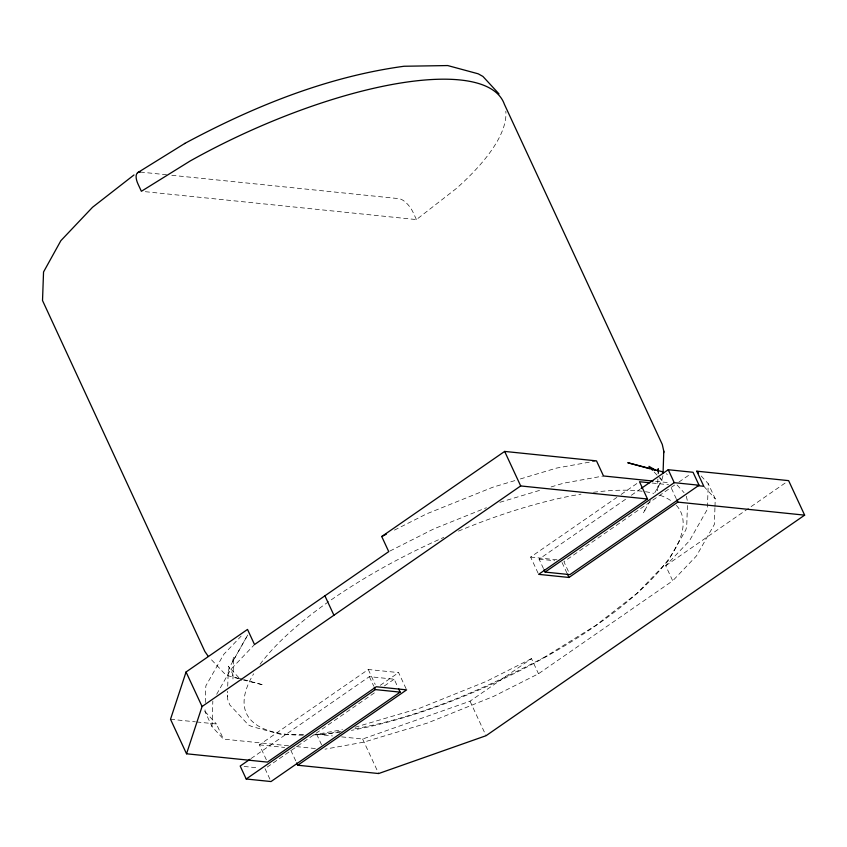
<?xml version="1.0" encoding="UTF-8"?>
<svg xmlns="http://www.w3.org/2000/svg" width="847" height="847" viewBox="0 0 847 847"><rect width="100%" height="100%" fill="white"/><g stroke="black" fill="none" stroke-linecap="round" stroke-linejoin="round"><path stroke-width="0.64" stroke-dasharray="4.24 3.18" d="M288.552 745.794L223.439 739.092L211.994 726.588L204.985 711.491L205.112 707.658M205.281 702.544L205.832 685.922L223.767 654.339L241.12 636.15M211.994 726.588L212.841 701.03M303.544 734.529L282.21 734.741L251.728 726.504L248.436 724.958L229.802 704.905L227.642 699.273L227.568 691.226M227.727 686.208L228.203 672.02L229.061 668.092L247.927 634.678L232.3 662.206L233.677 657.028L232.946 678.976L232.438 673.407L228.288 666.166L241.342 680.427M657.886 479.053L657.505 490.667L658.881 485.5M658.055 473.886L658.14 471.303M687.436 505.5L686.716 526.569L685.784 530.01L668.092 560.915L637.357 593.059L595.896 625.351L545.013 656.923M701.178 475.993L708.23 483.679L707.383 509.248L689.437 540.831L665.7 565.732L672.709 580.83L538.491 673.746L493.462 696.456L427.322 723.084L363.649 742.184L325.004 749.172M714.942 507.734L714.392 524.346L696.456 555.928L672.709 580.83M714.984 506.453L715.239 498.788L708.23 483.679M227.388 696.478L227.43 695.059M228.15 673.376L228.203 672.02M662.979 475.675L661.602 480.842L653.672 494.669M216.684 694.265L230.776 669.448L254.524 644.546M650.411 500.408L643.244 513.028L645.107 509.968M145.324 191.697L416.428 219.585L456.533 188.341A251.146 80.518 -24.9 0 0 505.828 111.19M266.36 759.812L259.415 744.852L368.276 669.49L398.598 672.603L406.084 688.717M538.11 573.197L530.635 557.082L616.86 497.401M621.169 494.415L638.416 482.472M251.051 758.541L369.345 676.647L394.162 679.199L397.984 687.436M543.456 568.549L539.084 559.136L625.912 499.021M631.333 495.273L640.014 489.259M380.282 685.287L398.598 672.603M267.176 767.096L376.788 691.216M384.39 685.954L394.162 679.199M674.604 485.045L563.901 561.688L568.813 572.276M678.945 482.038L689.797 474.532M341.637 736.869L362.632 739.029L470.021 701.2L531.482 658.648L538.491 673.746M665.7 565.732L787.541 481.382M394.427 530.116L426.761 513.811L492.901 487.194L515.368 480.45M389.895 551.048L433.77 528.92L486.432 507.713M531.482 658.648L486.453 681.359L420.313 707.986L354.067 727.552M545.394 656.721C485.045 688.59 421.51 716.88 353.972 728.971M520.365 478.947L556.564 468.084L595.219 461.107M499.91 502.292L541.106 489.937M551.09 486.94L563.583 483.192L603.509 475.972M321.564 744.757L316.704 734.307L342.474 729.648M341.214 731.279L325.904 734.042L314.046 734.36M140.316 172.057L166.563 174.757M171.814 175.297L398.831 198.643A15.066 6.765 55.3 0 1 413.114 212.438L416.428 219.585M655.61 481.329L669.935 482.801M652.126 483.023L668.558 484.717M530.635 557.082L559.698 560.079M539.084 559.136L554.753 560.746M170.512 719.272L195.435 721.835M196.748 721.962L216.43 723.994L223.439 739.092M316.704 734.307L332.458 735.916M296.376 746.599L315.91 748.6M259.415 744.852L284.687 747.446M244.116 766.45L258.473 767.933M242.57 679.283L235.212 677.272L237.785 678.225M243.798 679.622L263.396 684.969L243.544 680.056M238.547 678.691L228.51 675.885L224.889 673.979L209.791 657.981M666.282 473.717L667.362 474.564M703.793 486.284L715.239 498.788M677.049 484.971L684.069 492.658M654.18 472.033L662.883 481.53L660.162 477.74M204.985 711.491L216.43 723.994M671.417 488.296L676.224 498.661M562.027 562.503L566.834 572.868M470.021 701.2L486.04 735.715M368.276 669.49L375.221 684.45M369.345 676.647L373.718 686.059M362.632 739.029L378.651 773.544M290.817 750.273L296.154 761.781M265.005 768.6L269.928 779.198M686.314 496.215L687.573 501.646M658.246 471.535L658.574 473.378M676.382 505.373A239.394 76.749 -24.9 0 1 595.018 626.198A239.394 76.749 -24.9 0 1 351.42 730.347M339.891 732.242A239.394 76.749 -24.9 0 1 312.374 734.974M303.184 735.185A239.394 76.749 -24.9 0 1 253.666 673.767M260.061 664.281A239.394 76.749 -24.9 0 1 443.786 537.411M458.439 531.122A239.394 76.749 -24.9 0 1 581 494.14M593.503 492.287A239.394 76.749 -24.9 0 1 644.027 491.493M645.499 491.715A239.394 76.749 -24.9 0 1 653.831 493.399M660.046 495.283A239.394 76.749 -24.9 0 1 672.37 501.731"/><path stroke-width="1.27" d="M658.14 471.303L658.235 468.719L658.246 471.535M663.063 473.113L663.794 451.229L662.28 444.431L504.336 104.17A251.146 80.518 -24.9 0 0 190.226 160.951L141.375 191.295L138.061 184.148A15.066 6.765 55.3 0 1 140.316 172.057M663.741 452.637L663.794 451.229M653.005 481.064L603.509 475.972L596.5 460.874L504.653 451.419L381.732 536.522L388.741 551.63L254.524 644.546L247.515 629.437L186.054 671.989L170.512 719.272L186.531 753.788L267.43 762.109L376.29 686.748L406.613 689.871L297.763 765.233L296.694 762.925M186.531 753.788L202.073 706.514L520.683 485.945L647.5 498.989L639.496 481.731L649.596 482.769M134.017 174.948L92.556 207.25L60.878 240.664L43.546 271.972L42.519 300.526L204.858 651.481L208.055 656.086M249.96 759.293L240.199 766.048L246.202 778.996L271.019 781.548L400.165 692.137L398.524 688.611M641.105 488.507L668.241 469.725L693.047 472.277L699.061 485.225L569.904 574.626L545.097 572.074L544.007 569.724M647.5 498.989L538.65 574.351L568.972 577.463L677.833 502.112L804.65 515.145L788.621 480.63L696.785 471.176L703.793 486.284L697.282 485.617M246.202 778.996L375.359 689.585L400.165 692.137M545.097 572.074L674.244 482.674L699.061 485.225M804.65 515.145L486.04 735.715L378.651 773.544L297.763 765.233M137.616 172.714L184.911 143.376M184.519 143.577C253.084 106.733 326.466 76.823 404.019 66.257L447.714 65.558L478.195 73.805L482.928 76.442L498.999 93.89M381.732 536.522L386.348 534.192M649.829 468.751L627.775 462.727L662.672 471.811M652.285 469.418L655.959 470.424L648.961 466.326L652.444 470.127M696.785 471.176L698.542 473.102M668.241 469.725L674.244 482.674M676.764 499.804L677.833 502.112M567.374 574.012L568.972 577.463M504.653 451.419L520.683 485.945M374.258 687.235L375.359 689.585M324.909 595.822L333.919 615.24M186.054 671.989L202.073 706.514"/></g></svg>
